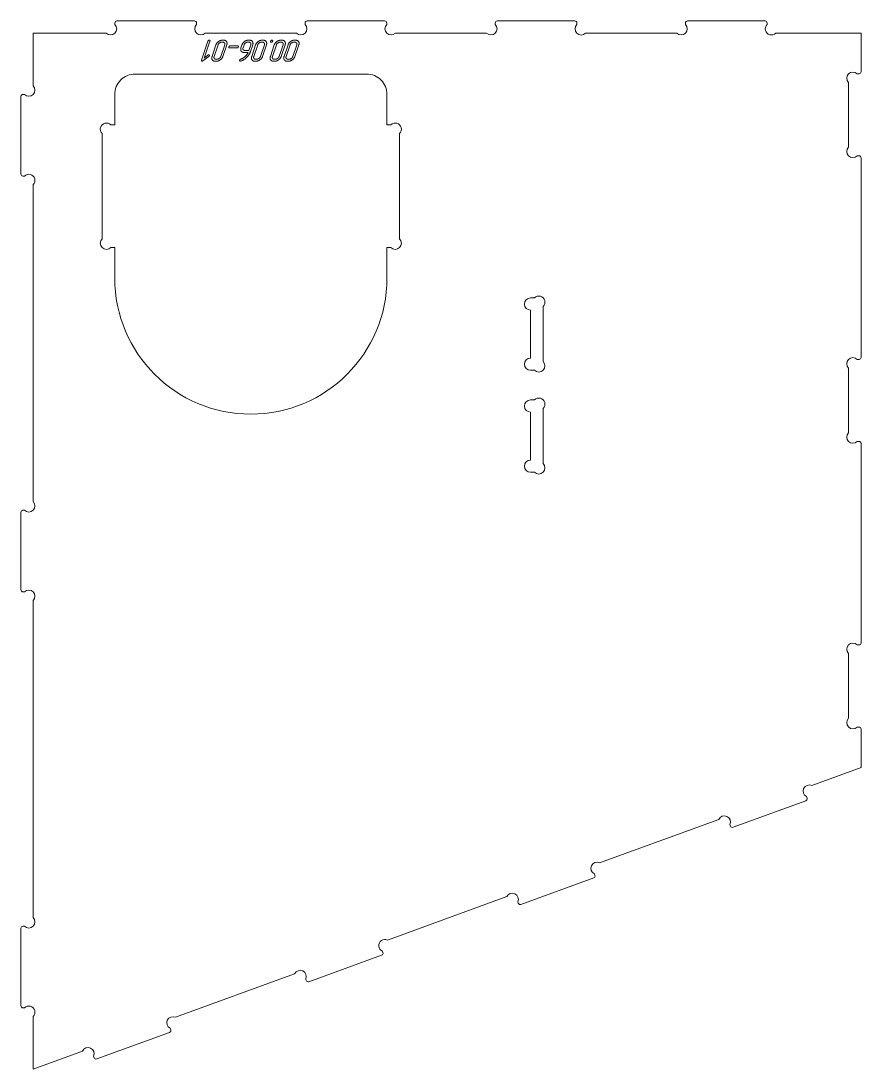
# Model space of a CAD drawing. Header units: millimetres. Extents: x 10 to 1438, y -669 to -10.
# Drawn here: x 712 to 1124, y -528 to -14 of the extents above; entities that cross this region are included whole.
import ezdxf

# ---------------------------------------------------------------- set-up
doc = ezdxf.new("R2010")
doc.units = ezdxf.units.MM
doc.layers.add('Cut', color=7, linetype='Continuous', lineweight=0)
doc.layers.add('Mark', color=7, linetype='Continuous', lineweight=0)

msp = doc.modelspace()

# ---------------------------------------------------------------- linework, layer by layer
at = {"layer": 'Cut'}
for points in [[(1124.15, -20.08), (1124.15, -38.98, -0.414214), (1123.15, -39.98), (1122.29, -39.98, 1), (1118.05, -44.22), (1118.05, -75.93, 1), (1122.29, -80.18), (1123.15, -80.18, -0.414214), (1124.15, -81.18), (1124.15, -178.98, -0.414214), (1123.15, -179.98), (1122.29, -179.98, 1), (1118.05, -184.22), (1118.05, -215.93, 1), (1122.29, -220.18), (1123.15, -220.18, -0.414214), (1124.15, -221.18), (1124.15, -318.98, -0.414214), (1123.15, -319.98), (1122.29, -319.98, 1), (1118.05, -324.22), (1118.05, -355.93, 1), (1122.29, -360.18), (1123.15, -360.18, -0.414214), (1124.15, -361.18), (1124.15, -380.08), (1099.95, -388.89, 1), (1097.41, -394.32), (1097.67, -395.04, -0.414213), (1097.07, -396.32), (1061.36, -409.31, -0.414214), (1060.08, -408.72), (1059.82, -408, 1), (1054.39, -405.47), (995.94, -426.74, 1), (993.4, -432.18), (993.66, -432.89, -0.414214), (993.06, -434.17), (957.35, -447.17, -0.414213), (956.07, -446.57), (955.81, -445.86, 1), (950.38, -443.33), (891.93, -464.6, 1), (889.39, -470.04), (889.65, -470.75, -0.414214), (889.05, -472.03), (853.34, -485.03, -0.414214), (852.06, -484.43), (851.8, -483.72, 1), (846.37, -481.18), (787.92, -502.46, 1), (785.38, -507.89), (785.64, -508.6, -0.414214), (785.04, -509.89), (749.33, -522.88, -0.414214), (748.05, -522.29), (747.79, -521.57, 1), (742.36, -519.04), (718.15, -527.85), (718.15, -502.09, 1), (713.91, -497.85), (713.15, -497.85, -0.414214), (712.15, -496.85), (712.15, -458.85, -0.414214), (713.15, -457.85), (713.91, -457.85, 1), (718.15, -453.61), (718.15, -298.2, 1), (713.91, -293.96), (713.15, -293.96, -0.414214), (712.15, -292.96), (712.15, -254.96, -0.414214), (713.15, -253.96), (713.91, -253.96, 1), (718.15, -249.72), (718.15, -94.32, 1), (713.91, -90.08), (713.15, -90.08, -0.414214), (712.15, -89.08), (712.15, -51.08, -0.414214), (713.15, -50.08), (713.91, -50.08, 1), (718.15, -45.83), (718.15, -20.08), (754.01, -20.08, 1), (758.25, -15.83), (758.25, -15.08, -0.414214), (759.25, -14.08), (797.25, -14.08, -0.414214), (798.25, -15.08), (798.25, -15.83, 1), (802.49, -20.08), (847.28, -20.08, 1), (851.52, -15.83), (851.52, -15.08, -0.414214), (852.52, -14.08), (890.52, -14.08, -0.414214), (891.52, -15.08), (891.52, -15.83, 1), (895.76, -20.08), (940.54, -20.08, 1), (944.78, -15.83), (944.78, -15.08, -0.414214), (945.78, -14.08), (983.78, -14.08, -0.414214), (984.78, -15.08), (984.78, -15.83, 1), (989.03, -20.08), (1033.81, -20.08, 1), (1038.05, -15.83), (1038.05, -15.08, -0.414214), (1039.05, -14.08), (1077.05, -14.08, -0.414214), (1078.05, -15.08), (1078.05, -15.83, 1), (1082.29, -20.08)], [(891.65, -64.98), (891.65, -50.08, 0.414214), (881.65, -40.08), (768.15, -40.08, 0.414214), (758.15, -50.08), (758.15, -64.98), (756.19, -64.98, 1), (751.95, -69.22), (751.95, -120.93, 1), (756.19, -125.18), (758.15, -125.18), (758.15, -140.08, 1), (891.65, -140.08), (891.65, -125.18), (893.61, -125.18, 1), (897.85, -120.93), (897.85, -69.22, 1), (893.61, -64.98)], [(968.25, -154.07, 1), (964.01, -149.83), (962.05, -149.83, 1), (962.05, -155.83), (962.05, -179.33, 1), (962.05, -185.33), (964.01, -185.33, 1), (968.25, -181.08)], [(968.25, -204.07, 1), (964.01, -199.83), (962.05, -199.83, 1), (962.05, -205.83), (962.05, -229.33, 1), (962.05, -235.33), (964.01, -235.33, 1), (968.25, -231.08)]]:
    msp.add_lwpolyline(points, format="xyb", close=True, dxfattribs=at)
at = {"layer": 'Mark'}
for points in [[(800.67, -33.3), (800.65, -33.36), (800.64, -33.42), (800.63, -33.47), (800.63, -33.52), (800.63, -33.56), (800.64, -33.6), (800.66, -33.64), (800.68, -33.67), (800.7, -33.7), (800.73, -33.73), (800.77, -33.75), (800.81, -33.76), (800.85, -33.78), (800.9, -33.79), (800.96, -33.79), (801.02, -33.8), (801.07, -33.79), (801.12, -33.79), (801.17, -33.78), (801.22, -33.76), (801.27, -33.74), (801.32, -33.71), (801.37, -33.69), (801.41, -33.65), (804.31, -31.48), (804.35, -31.45), (804.39, -31.41), (804.42, -31.38), (804.45, -31.34), (804.48, -31.3), (804.5, -31.26), (804.52, -31.21), (804.54, -31.17), (804.56, -31.12), (804.57, -31.07), (804.57, -31.02), (804.57, -30.97), (804.56, -30.93), (804.55, -30.89), (804.53, -30.85), (804.51, -30.81), (804.49, -30.77), (804.46, -30.74), (804.42, -30.72), (804.39, -30.7), (804.35, -30.68), (804.3, -30.67), (804.26, -30.66), (804.21, -30.66), (804.16, -30.66), (804.11, -30.67), (804.06, -30.68), (804.01, -30.7), (803.96, -30.72), (803.91, -30.74), (803.86, -30.77), (803.81, -30.81), (802.02, -32.3), (804.84, -24.02), (804.85, -23.96), (804.87, -23.9), (804.88, -23.85), (804.88, -23.8), (804.88, -23.75), (804.87, -23.71), (804.86, -23.67), (804.84, -23.64), (804.82, -23.61), (804.79, -23.59), (804.75, -23.57), (804.71, -23.55), (804.67, -23.53), (804.62, -23.52), (804.57, -23.52), (804.51, -23.52), (804.44, -23.52), (804.38, -23.52), (804.33, -23.53), (804.27, -23.55), (804.22, -23.57), (804.17, -23.59), (804.13, -23.61), (804.08, -23.64), (804.04, -23.67), (804, -23.71), (803.97, -23.75), (803.93, -23.8), (803.9, -23.85), (803.88, -23.9), (803.85, -23.96), (803.83, -24.02)], [(807.37, -33.8), (808.09, -33.8), (808.21, -33.8), (808.32, -33.79), (808.44, -33.78), (808.56, -33.76), (808.68, -33.74), (808.79, -33.71), (808.91, -33.67), (809.02, -33.63), (809.14, -33.59), (809.25, -33.54), (809.37, -33.49), (809.48, -33.43), (809.59, -33.36), (809.71, -33.29), (809.82, -33.21), (809.93, -33.13), (810.04, -33.05), (810.15, -32.96), (810.25, -32.87), (810.35, -32.78), (810.44, -32.69), (810.52, -32.59), (810.61, -32.49), (810.69, -32.39), (810.76, -32.29), (810.83, -32.19), (810.89, -32.08), (810.95, -31.97), (811.01, -31.86), (811.06, -31.75), (811.11, -31.63), (811.15, -31.52), (813.09, -25.8), (813.13, -25.68), (813.16, -25.57), (813.19, -25.46), (813.21, -25.35), (813.22, -25.24), (813.23, -25.13), (813.23, -25.03), (813.22, -24.92), (813.21, -24.82), (813.2, -24.73), (813.18, -24.63), (813.15, -24.54), (813.11, -24.45), (813.07, -24.36), (813.03, -24.27), (812.97, -24.19), (812.92, -24.1), (812.86, -24.03), (812.79, -23.96), (812.72, -23.89), (812.65, -23.83), (812.57, -23.78), (812.49, -23.73), (812.41, -23.68), (812.32, -23.64), (812.22, -23.61), (812.13, -23.58), (812.03, -23.56), (811.92, -23.54), (811.81, -23.53), (811.7, -23.52), (811.58, -23.52), (810.87, -23.52), (810.75, -23.52), (810.63, -23.53), (810.51, -23.54), (810.39, -23.56), (810.28, -23.58), (810.16, -23.61), (810.04, -23.64), (809.93, -23.68), (809.81, -23.73), (809.7, -23.78), (809.58, -23.83), (809.47, -23.89), (809.35, -23.96), (809.24, -24.03), (809.13, -24.1), (809.01, -24.18), (808.9, -24.27), (808.8, -24.36), (808.7, -24.44), (808.6, -24.54), (808.51, -24.63), (808.42, -24.72), (808.34, -24.82), (808.26, -24.92), (808.19, -25.02), (808.12, -25.13), (808.05, -25.24), (807.99, -25.34), (807.93, -25.46), (807.88, -25.57), (807.84, -25.68), (807.79, -25.8), (805.85, -31.52), (805.81, -31.63), (805.78, -31.75), (805.76, -31.86), (805.74, -31.97), (805.72, -32.08), (805.72, -32.19), (805.72, -32.29), (805.72, -32.4), (805.73, -32.5), (805.75, -32.59), (805.77, -32.69), (805.8, -32.78), (805.83, -32.87), (805.87, -32.96), (805.92, -33.05), (805.97, -33.13), (806.03, -33.21), (806.09, -33.29), (806.16, -33.36), (806.23, -33.43), (806.3, -33.49), (806.38, -33.54), (806.46, -33.59), (806.55, -33.64), (806.64, -33.67), (806.73, -33.71), (806.83, -33.74), (806.93, -33.76), (807.03, -33.78), (807.14, -33.79), (807.26, -33.8)], [(807.71, -32.8), (808.43, -32.8), (808.49, -32.8), (808.56, -32.8), (808.62, -32.79), (808.69, -32.78), (808.75, -32.77), (808.82, -32.75), (808.88, -32.73), (808.95, -32.71), (809.01, -32.68), (809.07, -32.65), (809.14, -32.62), (809.2, -32.59), (809.27, -32.55), (809.33, -32.51), (809.39, -32.47), (809.46, -32.42), (809.52, -32.38), (809.58, -32.33), (809.64, -32.28), (809.69, -32.22), (809.74, -32.17), (809.79, -32.12), (809.84, -32.06), (809.88, -32.01), (809.92, -31.95), (809.96, -31.89), (810, -31.83), (810.03, -31.77), (810.07, -31.71), (810.09, -31.65), (810.12, -31.58), (810.14, -31.52), (812.09, -25.8), (812.11, -25.74), (812.12, -25.67), (812.14, -25.61), (812.15, -25.55), (812.16, -25.49), (812.16, -25.43), (812.16, -25.37), (812.16, -25.31), (812.15, -25.25), (812.14, -25.2), (812.13, -25.15), (812.11, -25.09), (812.1, -25.04), (812.07, -24.99), (812.05, -24.94), (812.02, -24.89), (811.98, -24.85), (811.95, -24.81), (811.91, -24.77), (811.87, -24.73), (811.83, -24.7), (811.79, -24.66), (811.75, -24.64), (811.7, -24.61), (811.65, -24.59), (811.6, -24.57), (811.54, -24.55), (811.49, -24.54), (811.43, -24.53), (811.37, -24.52), (811.31, -24.52), (811.24, -24.52), (810.53, -24.52), (810.46, -24.52), (810.4, -24.52), (810.33, -24.53), (810.27, -24.54), (810.2, -24.55), (810.13, -24.57), (810.07, -24.59), (810, -24.61), (809.94, -24.64), (809.87, -24.66), (809.81, -24.69), (809.74, -24.73), (809.68, -24.77), (809.62, -24.8), (809.55, -24.85), (809.49, -24.89), (809.43, -24.94), (809.37, -24.99), (809.31, -25.04), (809.26, -25.09), (809.2, -25.14), (809.15, -25.2), (809.11, -25.25), (809.06, -25.31), (809.02, -25.37), (808.98, -25.42), (808.95, -25.48), (808.91, -25.55), (808.88, -25.61), (808.85, -25.67), (808.82, -25.74), (808.8, -25.8), (806.86, -31.52), (806.84, -31.58), (806.82, -31.65), (806.81, -31.71), (806.8, -31.77), (806.79, -31.83), (806.78, -31.89), (806.78, -31.95), (806.79, -32.01), (806.79, -32.06), (806.8, -32.12), (806.82, -32.17), (806.83, -32.23), (806.85, -32.28), (806.87, -32.33), (806.9, -32.38), (806.93, -32.42), (806.96, -32.47), (807, -32.51), (807.04, -32.55), (807.07, -32.59), (807.12, -32.62), (807.16, -32.65), (807.21, -32.68), (807.25, -32.71), (807.3, -32.73), (807.36, -32.75), (807.41, -32.77), (807.47, -32.78), (807.53, -32.79), (807.59, -32.8), (807.65, -32.8)], [(820.46, -32.6), (820.37, -32.64), (820.27, -32.68), (820.19, -32.71), (820.11, -32.75), (820.04, -32.77), (819.97, -32.8), (819.92, -32.82), (819.87, -32.84), (819.8, -32.87), (819.74, -32.91), (819.69, -32.94), (819.64, -32.98), (819.59, -33.02), (819.55, -33.06), (819.51, -33.11), (819.48, -33.16), (819.45, -33.21), (819.42, -33.26), (819.41, -33.29), (819.41, -33.29), (819.41, -33.3), (819.41, -33.3), (819.4, -33.33), (819.39, -33.37), (819.38, -33.42), (819.37, -33.46), (819.37, -33.5), (819.37, -33.53), (819.37, -33.57), (819.37, -33.6), (819.38, -33.63), (819.39, -33.66), (819.4, -33.68), (819.42, -33.7), (819.44, -33.72), (819.46, -33.74), (819.49, -33.76), (819.51, -33.77), (819.55, -33.78), (819.58, -33.79), (819.62, -33.8), (819.66, -33.81), (819.7, -33.81), (819.72, -33.81), (819.73, -33.81), (819.73, -33.81), (819.73, -33.81), (819.74, -33.81), (819.78, -33.81), (819.82, -33.8), (819.87, -33.79), (819.92, -33.77), (819.97, -33.75), (820.17, -33.68), (820.37, -33.6), (820.57, -33.52), (820.77, -33.43), (820.96, -33.33), (821.15, -33.23), (821.34, -33.12), (821.52, -33.01), (821.7, -32.89), (821.88, -32.76), (822.06, -32.63), (822.23, -32.49), (822.4, -32.35), (822.57, -32.2), (822.74, -32.04), (822.9, -31.88), (823.06, -31.72), (823.22, -31.55), (823.36, -31.38), (823.5, -31.21), (823.64, -31.04), (823.77, -30.86), (823.89, -30.68), (824.01, -30.5), (824.12, -30.32), (824.23, -30.14), (824.33, -29.95), (824.42, -29.76), (824.51, -29.57), (824.59, -29.37), (824.67, -29.18), (824.74, -28.98), (825.82, -25.8), (825.86, -25.68), (825.89, -25.57), (825.92, -25.46), (825.94, -25.35), (825.95, -25.24), (825.96, -25.13), (825.96, -25.03), (825.95, -24.92), (825.94, -24.82), (825.93, -24.73), (825.9, -24.63), (825.88, -24.54), (825.84, -24.45), (825.8, -24.36), (825.75, -24.27), (825.7, -24.19), (825.65, -24.1), (825.58, -24.03), (825.52, -23.96), (825.45, -23.89), (825.38, -23.83), (825.3, -23.78), (825.22, -23.73), (825.13, -23.68), (825.05, -23.64), (824.95, -23.61), (824.86, -23.58), (824.76, -23.56), (824.65, -23.54), (824.54, -23.53), (824.43, -23.52), (824.31, -23.52), (823.6, -23.52), (823.48, -23.52), (823.36, -23.53), (823.24, -23.54), (823.12, -23.56), (823.01, -23.58), (822.89, -23.61), (822.77, -23.64), (822.66, -23.68), (822.54, -23.73), (822.43, -23.78), (822.31, -23.83), (822.2, -23.89), (822.08, -23.96), (821.97, -24.03), (821.86, -24.1), (821.75, -24.18), (821.64, -24.27), (821.53, -24.36), (821.43, -24.44), (821.34, -24.54), (821.24, -24.63), (821.16, -24.72), (821.07, -24.82), (820.99, -24.92), (820.92, -25.02), (820.85, -25.13), (820.79, -25.24), (820.73, -25.34), (820.67, -25.46), (820.62, -25.57), (820.57, -25.68), (820.53, -25.8), (820.04, -27.23), (820.01, -27.35), (819.97, -27.46), (819.95, -27.58), (819.93, -27.69), (819.92, -27.8), (819.91, -27.9), (819.91, -28.01), (819.91, -28.11), (819.92, -28.21), (819.94, -28.31), (819.96, -28.4), (819.99, -28.5), (820.02, -28.59), (820.06, -28.68), (820.11, -28.76), (820.16, -28.85), (820.22, -28.93), (820.28, -29), (820.35, -29.08), (820.42, -29.14), (820.49, -29.2), (820.57, -29.26), (820.65, -29.3), (820.73, -29.35), (820.82, -29.39), (820.92, -29.42), (821.01, -29.45), (821.11, -29.47), (821.22, -29.49), (821.33, -29.51), (821.44, -29.51), (821.56, -29.52), (823.54, -29.52), (823.49, -29.63), (823.44, -29.74), (823.38, -29.85), (823.32, -29.96), (823.26, -30.07), (823.19, -30.18), (823.12, -30.29), (823.04, -30.4), (822.97, -30.5), (822.89, -30.61), (822.8, -30.72), (822.71, -30.83), (822.62, -30.94), (822.53, -31.04), (822.43, -31.15), (822.33, -31.26), (822.22, -31.36), (822.12, -31.47), (822.01, -31.57), (821.9, -31.66), (821.79, -31.76), (821.68, -31.85), (821.56, -31.93), (821.45, -32.02), (821.33, -32.1), (821.21, -32.18), (821.09, -32.26), (820.97, -32.33), (820.84, -32.4), (820.72, -32.47), (820.59, -32.53)], [(821.9, -28.52), (823.89, -28.52), (824.81, -25.8), (824.84, -25.74), (824.85, -25.67), (824.87, -25.61), (824.88, -25.55), (824.89, -25.49), (824.89, -25.43), (824.89, -25.37), (824.89, -25.31), (824.88, -25.25), (824.87, -25.2), (824.86, -25.15), (824.84, -25.09), (824.82, -25.04), (824.8, -24.99), (824.77, -24.94), (824.75, -24.89), (824.71, -24.85), (824.68, -24.81), (824.64, -24.77), (824.6, -24.73), (824.56, -24.7), (824.52, -24.66), (824.47, -24.64), (824.43, -24.61), (824.38, -24.59), (824.33, -24.57), (824.27, -24.55), (824.22, -24.54), (824.16, -24.53), (824.1, -24.52), (824.04, -24.52), (823.97, -24.52), (823.26, -24.52), (823.19, -24.52), (823.13, -24.52), (823.06, -24.53), (822.99, -24.54), (822.93, -24.55), (822.86, -24.57), (822.8, -24.59), (822.73, -24.61), (822.67, -24.64), (822.6, -24.66), (822.54, -24.69), (822.48, -24.73), (822.41, -24.77), (822.35, -24.8), (822.28, -24.85), (822.22, -24.89), (822.16, -24.94), (822.1, -24.99), (822.04, -25.04), (821.99, -25.09), (821.94, -25.14), (821.89, -25.2), (821.84, -25.25), (821.8, -25.31), (821.76, -25.37), (821.72, -25.42), (821.68, -25.48), (821.65, -25.55), (821.62, -25.61), (821.59, -25.67), (821.56, -25.74), (821.54, -25.8), (821.05, -27.23), (821.03, -27.3), (821.01, -27.36), (821, -27.42), (820.99, -27.49), (820.98, -27.55), (820.98, -27.61), (820.98, -27.67), (820.98, -27.72), (820.98, -27.78), (820.99, -27.83), (821.01, -27.89), (821.02, -27.94), (821.04, -27.99), (821.06, -28.04), (821.09, -28.09), (821.12, -28.14), (821.15, -28.18), (821.19, -28.23), (821.22, -28.27), (821.26, -28.3), (821.3, -28.34), (821.35, -28.37), (821.39, -28.4), (821.44, -28.42), (821.49, -28.44), (821.54, -28.46), (821.6, -28.48), (821.65, -28.49), (821.71, -28.5), (821.77, -28.51), (821.83, -28.52)], [(831.03, -23.52), (830.32, -23.52), (830.2, -23.52), (830.08, -23.53), (829.96, -23.54), (829.84, -23.56), (829.73, -23.58), (829.61, -23.61), (829.49, -23.64), (829.38, -23.68), (829.26, -23.73), (829.15, -23.78), (829.03, -23.83), (828.92, -23.89), (828.8, -23.96), (828.69, -24.03), (828.58, -24.1), (828.46, -24.18), (828.35, -24.27), (828.25, -24.36), (828.15, -24.44), (828.05, -24.54), (827.96, -24.63), (827.87, -24.72), (827.79, -24.82), (827.71, -24.92), (827.64, -25.02), (827.57, -25.13), (827.5, -25.24), (827.44, -25.34), (827.38, -25.46), (827.33, -25.57), (827.29, -25.68), (827.24, -25.8), (825.3, -31.52), (825.26, -31.63), (825.23, -31.75), (825.21, -31.86), (825.19, -31.97), (825.17, -32.08), (825.17, -32.19), (825.17, -32.29), (825.17, -32.4), (825.18, -32.5), (825.2, -32.59), (825.22, -32.69), (825.25, -32.78), (825.28, -32.87), (825.32, -32.96), (825.37, -33.05), (825.42, -33.13), (825.48, -33.21), (825.54, -33.29), (825.61, -33.36), (825.68, -33.43), (825.75, -33.49), (825.83, -33.54), (825.91, -33.59), (826, -33.64), (826.09, -33.67), (826.18, -33.71), (826.28, -33.74), (826.38, -33.76), (826.48, -33.78), (826.59, -33.79), (826.71, -33.8), (826.82, -33.8), (827.54, -33.8), (827.66, -33.8), (827.77, -33.79), (827.89, -33.78), (828.01, -33.76), (828.13, -33.74), (828.24, -33.71), (828.36, -33.67), (828.47, -33.63), (828.59, -33.59), (828.7, -33.54), (828.82, -33.49), (828.93, -33.43), (829.04, -33.36), (829.16, -33.29), (829.27, -33.21), (829.38, -33.13), (829.49, -33.05), (829.6, -32.96), (829.7, -32.87), (829.8, -32.78), (829.89, -32.69), (829.97, -32.59), (830.06, -32.49), (830.14, -32.39), (830.21, -32.29), (830.28, -32.19), (830.34, -32.08), (830.4, -31.97), (830.46, -31.86), (830.51, -31.75), (830.56, -31.63), (830.6, -31.52), (832.54, -25.8), (832.58, -25.68), (832.61, -25.57), (832.64, -25.46), (832.66, -25.35), (832.67, -25.24), (832.68, -25.13), (832.68, -25.03), (832.67, -24.92), (832.66, -24.82), (832.65, -24.73), (832.63, -24.63), (832.6, -24.54), (832.56, -24.45), (832.52, -24.36), (832.48, -24.27), (832.42, -24.19), (832.37, -24.1), (832.31, -24.03), (832.24, -23.96), (832.17, -23.89), (832.1, -23.83), (832.02, -23.78), (831.94, -23.73), (831.86, -23.68), (831.77, -23.64), (831.67, -23.61), (831.58, -23.58), (831.48, -23.56), (831.37, -23.54), (831.26, -23.53), (831.15, -23.52)], [(830.69, -24.52), (829.98, -24.52), (829.91, -24.52), (829.85, -24.52), (829.78, -24.53), (829.72, -24.54), (829.65, -24.55), (829.58, -24.57), (829.52, -24.59), (829.45, -24.61), (829.39, -24.64), (829.32, -24.66), (829.26, -24.69), (829.19, -24.73), (829.13, -24.77), (829.07, -24.8), (829, -24.85), (828.94, -24.89), (828.88, -24.94), (828.82, -24.99), (828.76, -25.04), (828.71, -25.09), (828.65, -25.14), (828.6, -25.2), (828.56, -25.25), (828.51, -25.31), (828.47, -25.37), (828.43, -25.42), (828.4, -25.48), (828.36, -25.55), (828.33, -25.61), (828.3, -25.67), (828.27, -25.74), (828.25, -25.8), (826.31, -31.52), (826.29, -31.58), (826.27, -31.65), (826.26, -31.71), (826.25, -31.77), (826.24, -31.83), (826.23, -31.89), (826.23, -31.95), (826.24, -32.01), (826.24, -32.06), (826.25, -32.12), (826.27, -32.17), (826.28, -32.23), (826.3, -32.28), (826.32, -32.33), (826.35, -32.38), (826.38, -32.42), (826.41, -32.47), (826.45, -32.51), (826.49, -32.55), (826.52, -32.59), (826.57, -32.62), (826.61, -32.65), (826.66, -32.68), (826.7, -32.71), (826.75, -32.73), (826.81, -32.75), (826.86, -32.77), (826.92, -32.78), (826.98, -32.79), (827.04, -32.8), (827.1, -32.8), (827.16, -32.8), (827.88, -32.8), (827.94, -32.8), (828.01, -32.8), (828.07, -32.79), (828.14, -32.78), (828.2, -32.77), (828.27, -32.75), (828.33, -32.73), (828.4, -32.71), (828.46, -32.68), (828.52, -32.65), (828.59, -32.62), (828.65, -32.59), (828.72, -32.55), (828.78, -32.51), (828.84, -32.47), (828.91, -32.42), (828.97, -32.38), (829.03, -32.33), (829.09, -32.28), (829.14, -32.22), (829.19, -32.17), (829.24, -32.12), (829.29, -32.06), (829.33, -32.01), (829.37, -31.95), (829.41, -31.89), (829.45, -31.83), (829.48, -31.77), (829.52, -31.71), (829.54, -31.65), (829.57, -31.58), (829.59, -31.52), (831.54, -25.8), (831.56, -25.74), (831.57, -25.67), (831.59, -25.61), (831.6, -25.55), (831.61, -25.49), (831.61, -25.43), (831.61, -25.37), (831.61, -25.31), (831.6, -25.25), (831.59, -25.2), (831.58, -25.15), (831.56, -25.09), (831.55, -25.04), (831.52, -24.99), (831.5, -24.94), (831.47, -24.89), (831.43, -24.85), (831.4, -24.81), (831.36, -24.77), (831.32, -24.73), (831.28, -24.7), (831.24, -24.66), (831.2, -24.64), (831.15, -24.61), (831.1, -24.59), (831.05, -24.57), (830.99, -24.55), (830.94, -24.54), (830.88, -24.53), (830.82, -24.52), (830.76, -24.52)], [(840.19, -23.52), (839.48, -23.52), (839.36, -23.52), (839.24, -23.53), (839.12, -23.54), (839, -23.56), (838.88, -23.58), (838.77, -23.61), (838.65, -23.64), (838.53, -23.68), (838.42, -23.73), (838.3, -23.78), (838.19, -23.83), (838.07, -23.89), (837.96, -23.96), (837.85, -24.03), (837.73, -24.1), (837.62, -24.18), (837.51, -24.27), (837.41, -24.36), (837.3, -24.44), (837.21, -24.54), (837.12, -24.63), (837.03, -24.72), (836.95, -24.82), (836.87, -24.92), (836.79, -25.02), (836.72, -25.13), (836.66, -25.24), (836.6, -25.34), (836.54, -25.46), (836.49, -25.57), (836.44, -25.68), (836.4, -25.8), (834.46, -31.52), (834.42, -31.63), (834.39, -31.75), (834.36, -31.86), (834.35, -31.97), (834.33, -32.08), (834.32, -32.19), (834.32, -32.29), (834.33, -32.4), (834.34, -32.5), (834.36, -32.59), (834.38, -32.69), (834.41, -32.78), (834.44, -32.87), (834.48, -32.96), (834.53, -33.05), (834.58, -33.13), (834.64, -33.21), (834.7, -33.29), (834.77, -33.36), (834.84, -33.43), (834.91, -33.49), (834.99, -33.54), (835.07, -33.59), (835.15, -33.64), (835.24, -33.67), (835.34, -33.71), (835.43, -33.74), (835.54, -33.76), (835.64, -33.78), (835.75, -33.79), (835.86, -33.8), (835.98, -33.8), (836.7, -33.8), (836.81, -33.8), (836.93, -33.79), (837.05, -33.78), (837.17, -33.76), (837.28, -33.74), (837.4, -33.71), (837.51, -33.67), (837.63, -33.63), (837.74, -33.59), (837.86, -33.54), (837.97, -33.49), (838.09, -33.43), (838.2, -33.36), (838.31, -33.29), (838.43, -33.21), (838.54, -33.13), (838.65, -33.05), (838.75, -32.96), (838.86, -32.87), (838.95, -32.78), (839.04, -32.69), (839.13, -32.59), (839.21, -32.49), (839.29, -32.39), (839.37, -32.29), (839.44, -32.19), (839.5, -32.08), (839.56, -31.97), (839.62, -31.86), (839.67, -31.75), (839.72, -31.63), (839.76, -31.52), (841.7, -25.8), (841.74, -25.68), (841.77, -25.57), (841.79, -25.46), (841.81, -25.35), (841.83, -25.24), (841.83, -25.13), (841.84, -25.03), (841.83, -24.92), (841.82, -24.82), (841.8, -24.73), (841.78, -24.63), (841.75, -24.54), (841.72, -24.45), (841.68, -24.36), (841.63, -24.27), (841.58, -24.19), (841.52, -24.1), (841.46, -24.03), (841.4, -23.96), (841.33, -23.89), (841.26, -23.83), (841.18, -23.78), (841.1, -23.73), (841.01, -23.68), (840.92, -23.64), (840.83, -23.61), (840.73, -23.58), (840.63, -23.56), (840.53, -23.54), (840.42, -23.53), (840.31, -23.52)], [(834.92, -24.52), (834.98, -24.51), (835.04, -24.51), (835.09, -24.5), (835.15, -24.49), (835.2, -24.47), (835.24, -24.45), (835.29, -24.42), (835.33, -24.39), (835.37, -24.36), (835.41, -24.32), (835.45, -24.28), (835.48, -24.24), (835.51, -24.19), (835.54, -24.13), (835.56, -24.08), (835.59, -24.02), (835.6, -23.96), (835.62, -23.9), (835.63, -23.85), (835.63, -23.8), (835.63, -23.75), (835.62, -23.71), (835.61, -23.67), (835.59, -23.64), (835.57, -23.61), (835.54, -23.59), (835.5, -23.57), (835.46, -23.55), (835.42, -23.53), (835.37, -23.52), (835.32, -23.52), (835.26, -23.52), (835.19, -23.52), (835.13, -23.52), (835.08, -23.53), (835.02, -23.55), (834.97, -23.57), (834.92, -23.59), (834.88, -23.61), (834.83, -23.64), (834.79, -23.67), (834.75, -23.71), (834.72, -23.75), (834.68, -23.8), (834.65, -23.85), (834.63, -23.9), (834.6, -23.96), (834.58, -24.02), (834.56, -24.08), (834.55, -24.13), (834.54, -24.19), (834.54, -24.24), (834.54, -24.28), (834.55, -24.32), (834.56, -24.36), (834.58, -24.39), (834.6, -24.42), (834.63, -24.45), (834.67, -24.47), (834.7, -24.49), (834.75, -24.5), (834.8, -24.51), (834.86, -24.51)], [(839.85, -24.52), (839.14, -24.52), (839.07, -24.52), (839, -24.52), (838.94, -24.53), (838.87, -24.54), (838.81, -24.55), (838.74, -24.57), (838.68, -24.59), (838.61, -24.61), (838.55, -24.64), (838.48, -24.66), (838.42, -24.69), (838.35, -24.73), (838.29, -24.77), (838.22, -24.8), (838.16, -24.85), (838.1, -24.89), (838.03, -24.94), (837.97, -24.99), (837.92, -25.04), (837.86, -25.09), (837.81, -25.14), (837.76, -25.2), (837.71, -25.25), (837.67, -25.31), (837.63, -25.37), (837.59, -25.42), (837.55, -25.48), (837.52, -25.55), (837.49, -25.61), (837.46, -25.67), (837.43, -25.74), (837.41, -25.8), (835.47, -31.52), (835.44, -31.58), (835.43, -31.65), (835.41, -31.71), (835.4, -31.77), (835.4, -31.83), (835.39, -31.89), (835.39, -31.95), (835.39, -32.01), (835.4, -32.06), (835.41, -32.12), (835.42, -32.17), (835.44, -32.23), (835.46, -32.28), (835.48, -32.33), (835.51, -32.38), (835.54, -32.42), (835.57, -32.47), (835.61, -32.51), (835.64, -32.55), (835.68, -32.59), (835.72, -32.62), (835.77, -32.65), (835.81, -32.68), (835.86, -32.71), (835.91, -32.73), (835.96, -32.75), (836.02, -32.77), (836.07, -32.78), (836.13, -32.79), (836.19, -32.8), (836.26, -32.8), (836.32, -32.8), (837.04, -32.8), (837.1, -32.8), (837.17, -32.8), (837.23, -32.79), (837.3, -32.78), (837.36, -32.77), (837.42, -32.75), (837.49, -32.73), (837.55, -32.71), (837.62, -32.68), (837.68, -32.65), (837.75, -32.62), (837.81, -32.59), (837.87, -32.55), (837.94, -32.51), (838, -32.47), (838.06, -32.42), (838.13, -32.38), (838.19, -32.33), (838.24, -32.28), (838.3, -32.22), (838.35, -32.17), (838.4, -32.12), (838.45, -32.06), (838.49, -32.01), (838.53, -31.95), (838.57, -31.89), (838.61, -31.83), (838.64, -31.77), (838.67, -31.71), (838.7, -31.65), (838.73, -31.58), (838.75, -31.52), (840.69, -25.8), (840.71, -25.74), (840.73, -25.67), (840.75, -25.61), (840.76, -25.55), (840.76, -25.49), (840.77, -25.43), (840.77, -25.37), (840.77, -25.31), (840.76, -25.25), (840.75, -25.2), (840.74, -25.15), (840.72, -25.09), (840.7, -25.04), (840.68, -24.99), (840.65, -24.94), (840.62, -24.89), (840.59, -24.85), (840.56, -24.81), (840.52, -24.77), (840.48, -24.73), (840.44, -24.7), (840.4, -24.66), (840.35, -24.64), (840.31, -24.61), (840.26, -24.59), (840.21, -24.57), (840.15, -24.55), (840.1, -24.54), (840.04, -24.53), (839.98, -24.52), (839.92, -24.52)], [(842.7, -33.8), (843.42, -33.8), (843.54, -33.8), (843.65, -33.79), (843.77, -33.78), (843.89, -33.76), (844, -33.74), (844.12, -33.71), (844.24, -33.67), (844.35, -33.63), (844.47, -33.59), (844.58, -33.54), (844.7, -33.49), (844.81, -33.43), (844.92, -33.36), (845.04, -33.29), (845.15, -33.21), (845.26, -33.13), (845.37, -33.05), (845.48, -32.96), (845.58, -32.87), (845.67, -32.78), (845.77, -32.69), (845.85, -32.59), (845.94, -32.49), (846.01, -32.39), (846.09, -32.29), (846.16, -32.19), (846.22, -32.08), (846.28, -31.97), (846.34, -31.86), (846.39, -31.75), (846.44, -31.63), (846.48, -31.52), (848.42, -25.8), (848.46, -25.68), (848.49, -25.57), (848.52, -25.46), (848.54, -25.35), (848.55, -25.24), (848.56, -25.13), (848.56, -25.03), (848.55, -24.92), (848.54, -24.82), (848.53, -24.73), (848.5, -24.63), (848.48, -24.54), (848.44, -24.45), (848.4, -24.36), (848.35, -24.27), (848.3, -24.19), (848.25, -24.1), (848.18, -24.03), (848.12, -23.96), (848.05, -23.89), (847.98, -23.83), (847.9, -23.78), (847.82, -23.73), (847.73, -23.68), (847.65, -23.64), (847.55, -23.61), (847.46, -23.58), (847.36, -23.56), (847.25, -23.54), (847.14, -23.53), (847.03, -23.52), (846.91, -23.52), (846.2, -23.52), (846.08, -23.52), (845.96, -23.53), (845.84, -23.54), (845.72, -23.56), (845.61, -23.58), (845.49, -23.61), (845.37, -23.64), (845.26, -23.68), (845.14, -23.73), (845.02, -23.78), (844.91, -23.83), (844.8, -23.89), (844.68, -23.96), (844.57, -24.03), (844.46, -24.1), (844.34, -24.18), (844.23, -24.27), (844.13, -24.36), (844.03, -24.44), (843.93, -24.54), (843.84, -24.63), (843.75, -24.72), (843.67, -24.82), (843.59, -24.92), (843.51, -25.02), (843.45, -25.13), (843.38, -25.24), (843.32, -25.34), (843.26, -25.46), (843.21, -25.57), (843.16, -25.68), (843.12, -25.8), (841.18, -31.52), (841.14, -31.63), (841.11, -31.75), (841.09, -31.86), (841.07, -31.97), (841.05, -32.08), (841.05, -32.19), (841.04, -32.29), (841.05, -32.4), (841.06, -32.5), (841.08, -32.59), (841.1, -32.69), (841.13, -32.78), (841.16, -32.87), (841.2, -32.96), (841.25, -33.05), (841.3, -33.13), (841.36, -33.21), (841.42, -33.29), (841.49, -33.36), (841.56, -33.43), (841.63, -33.49), (841.71, -33.54), (841.79, -33.59), (841.88, -33.64), (841.96, -33.67), (842.06, -33.71), (842.16, -33.74), (842.26, -33.76), (842.36, -33.78), (842.47, -33.79), (842.59, -33.8)], [(843.04, -32.8), (843.76, -32.8), (843.82, -32.8), (843.89, -32.8), (843.95, -32.79), (844.02, -32.78), (844.08, -32.77), (844.15, -32.75), (844.21, -32.73), (844.27, -32.71), (844.34, -32.68), (844.4, -32.65), (844.47, -32.62), (844.53, -32.59), (844.59, -32.55), (844.66, -32.51), (844.72, -32.47), (844.79, -32.42), (844.85, -32.38), (844.91, -32.33), (844.96, -32.28), (845.02, -32.22), (845.07, -32.17), (845.12, -32.12), (845.17, -32.06), (845.21, -32.01), (845.25, -31.95), (845.29, -31.89), (845.33, -31.83), (845.36, -31.77), (845.39, -31.71), (845.42, -31.65), (845.45, -31.58), (845.47, -31.52), (847.41, -25.8), (847.44, -25.74), (847.45, -25.67), (847.47, -25.61), (847.48, -25.55), (847.49, -25.49), (847.49, -25.43), (847.49, -25.37), (847.49, -25.31), (847.48, -25.25), (847.47, -25.2), (847.46, -25.15), (847.44, -25.09), (847.42, -25.04), (847.4, -24.99), (847.37, -24.94), (847.35, -24.89), (847.31, -24.85), (847.28, -24.81), (847.24, -24.77), (847.2, -24.73), (847.16, -24.7), (847.12, -24.66), (847.07, -24.64), (847.03, -24.61), (846.98, -24.59), (846.93, -24.57), (846.87, -24.55), (846.82, -24.54), (846.76, -24.53), (846.7, -24.52), (846.64, -24.52), (846.57, -24.52), (845.86, -24.52), (845.79, -24.52), (845.73, -24.52), (845.66, -24.53), (845.59, -24.54), (845.53, -24.55), (845.46, -24.57), (845.4, -24.59), (845.33, -24.61), (845.27, -24.64), (845.2, -24.66), (845.14, -24.69), (845.07, -24.73), (845.01, -24.77), (844.95, -24.8), (844.88, -24.85), (844.82, -24.89), (844.76, -24.94), (844.7, -24.99), (844.64, -25.04), (844.58, -25.09), (844.53, -25.14), (844.48, -25.2), (844.44, -25.25), (844.39, -25.31), (844.35, -25.37), (844.31, -25.42), (844.27, -25.48), (844.24, -25.55), (844.21, -25.61), (844.18, -25.67), (844.15, -25.74), (844.13, -25.8), (842.19, -31.52), (842.17, -31.58), (842.15, -31.65), (842.13, -31.71), (842.12, -31.77), (842.12, -31.83), (842.11, -31.89), (842.11, -31.95), (842.12, -32.01), (842.12, -32.06), (842.13, -32.12), (842.14, -32.17), (842.16, -32.23), (842.18, -32.28), (842.2, -32.33), (842.23, -32.38), (842.26, -32.42), (842.29, -32.47), (842.33, -32.51), (842.36, -32.55), (842.4, -32.59), (842.44, -32.62), (842.49, -32.65), (842.53, -32.68), (842.58, -32.71), (842.63, -32.73), (842.68, -32.75), (842.74, -32.77), (842.79, -32.78), (842.85, -32.79), (842.91, -32.8), (842.98, -32.8)], [(818.15, -27.25), (818.21, -27.25), (818.26, -27.25), (818.31, -27.24), (818.36, -27.22), (818.41, -27.21), (818.45, -27.19), (818.49, -27.16), (818.53, -27.14), (818.57, -27.11), (818.6, -27.07), (818.64, -27.04), (818.67, -27), (818.69, -26.95), (818.72, -26.9), (818.74, -26.85), (818.76, -26.8), (818.78, -26.74), (818.79, -26.69), (818.8, -26.64), (818.8, -26.6), (818.8, -26.55), (818.79, -26.52), (818.78, -26.48), (818.77, -26.45), (818.74, -26.43), (818.72, -26.4), (818.69, -26.38), (818.65, -26.37), (818.61, -26.35), (818.57, -26.35), (818.52, -26.34), (818.46, -26.34), (814.7, -26.34), (814.64, -26.34), (814.59, -26.35), (814.53, -26.35), (814.48, -26.37), (814.44, -26.38), (814.39, -26.4), (814.35, -26.43), (814.31, -26.45), (814.27, -26.48), (814.24, -26.52), (814.2, -26.55), (814.17, -26.6), (814.15, -26.64), (814.12, -26.69), (814.1, -26.74), (814.08, -26.8), (814.06, -26.85), (814.05, -26.9), (814.04, -26.95), (814.04, -27), (814.04, -27.04), (814.05, -27.07), (814.06, -27.11), (814.08, -27.14), (814.1, -27.16), (814.13, -27.19), (814.16, -27.21), (814.19, -27.22), (814.23, -27.24), (814.28, -27.25), (814.33, -27.25), (814.39, -27.25)]]:
    msp.add_lwpolyline(points, close=True, dxfattribs=at)

doc.saveas('drawing.dxf')
